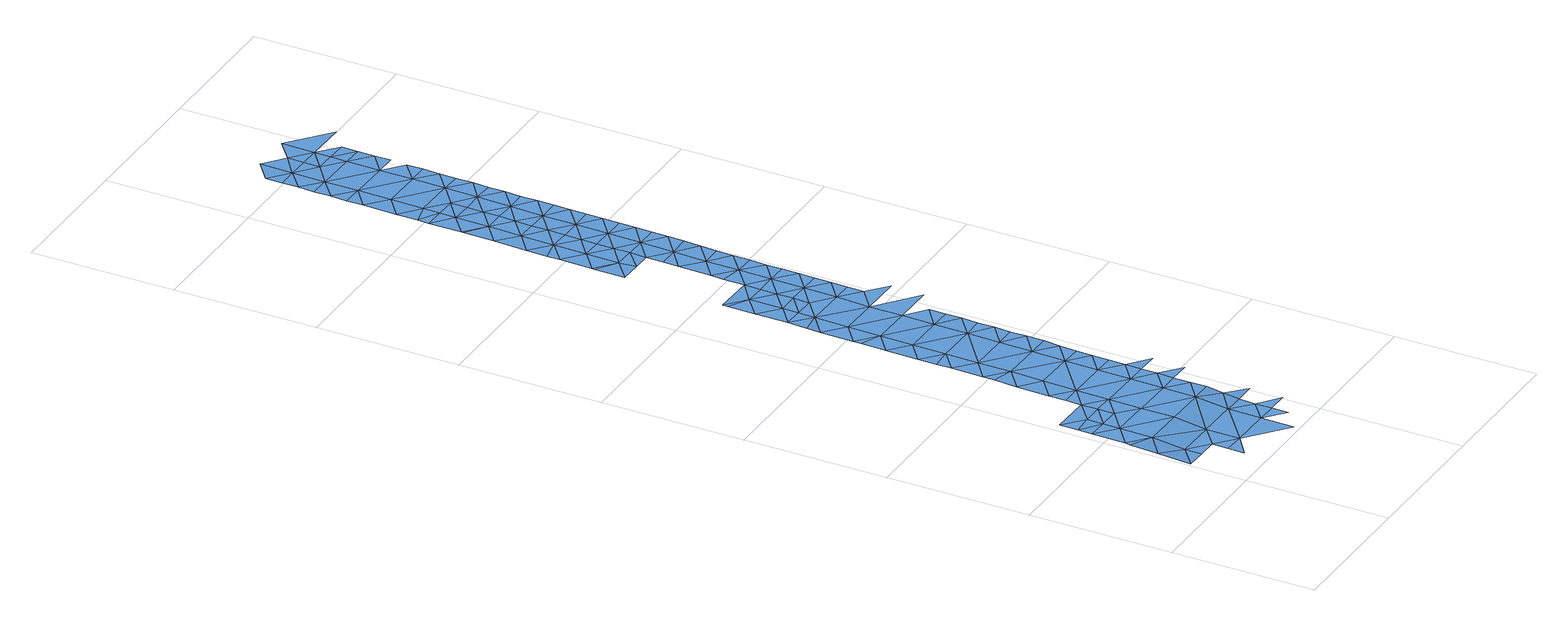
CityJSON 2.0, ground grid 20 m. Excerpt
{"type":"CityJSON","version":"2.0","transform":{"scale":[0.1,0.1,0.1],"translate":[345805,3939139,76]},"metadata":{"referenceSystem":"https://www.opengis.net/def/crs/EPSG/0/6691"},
"CityObjects":{
"waterbody1":{"type":"WaterBody","attributes":{"name":"7","class":"1140","function":"1","WaterBodyRiverFloodingRiskAttribute.description":"4","WaterBodyRiverFloodingRiskAttribute.rankOrg":"2","WaterBodyRiverFloodingRiskAttribute.adminType":"2","WaterBodyRiverFloodingRiskAttribute.scale":"L2"},"geometry":[{"type":"MultiSurface","lod":"1","boundaries":[[[0,1,2]],[[2,1,3]],[[4,5,0]],[[5,4,6]],[[4,0,2]],[[3,7,2]],[[8,9,6]],[[4,8,6]],[[2,10,4]],[[11,12,13]],[[14,9,8]],[[7,11,13]],[[2,7,10]],[[15,14,8]],[[7,13,10]],[[8,4,16]],[[16,4,10]],[[17,10,13]],[[18,8,16]],[[19,20,13]],[[15,8,18]],[[21,22,15]],[[22,21,23]],[[21,15,18]],[[17,13,20]],[[17,24,10]],[[24,18,16]],[[25,26,23]],[[16,10,24]],[[26,25,27]],[[23,21,25]],[[28,21,18]],[[29,30,27]],[[24,28,18]],[[31,32,20]],[[20,32,17]],[[27,25,29]],[[20,33,31]],[[34,35,30]],[[21,36,25]],[[35,34,37]],[[34,30,29]],[[38,39,17]],[[17,39,24]],[[17,32,38]],[[34,40,37]],[[21,28,36]],[[39,41,24]],[[41,42,24]],[[43,37,40]],[[44,45,25]],[[28,24,42]],[[43,46,47]],[[25,36,44]],[[29,25,45]],[[47,46,48]],[[46,43,40]],[[49,50,28]],[[28,50,36]],[[49,28,42]],[[34,29,45]],[[34,51,40]],[[46,52,48]],[[53,54,36]],[[36,54,44]],[[53,36,50]],[[55,48,52]],[[56,57,55]],[[34,45,51]],[[57,56,58]],[[59,60,44]],[[44,60,45]],[[55,52,56]],[[44,54,59]],[[40,51,61]],[[46,40,62]],[[58,63,64]],[[65,66,45]],[[58,56,63]],[[45,60,65]],[[52,46,62]],[[67,56,52]],[[51,45,66]],[[40,61,62]],[[68,64,69]],[[70,71,51]],[[51,71,61]],[[72,68,69]],[[64,63,69]],[[51,66,70]],[[67,52,62]],[[69,73,72]],[[56,74,63]],[[71,75,61]],[[76,62,61]],[[75,76,61]],[[77,69,63]],[[74,56,67]],[[76,78,62]],[[78,79,62]],[[62,79,67]],[[73,69,80]],[[77,63,74]],[[81,80,69]],[[77,81,69]],[[82,83,67]],[[67,79,82]],[[74,67,83]],[[84,77,74]],[[81,85,80]],[[86,81,77]],[[87,80,85]],[[88,87,85]],[[89,90,88]],[[91,86,77]],[[92,93,81]],[[88,85,89]],[[94,90,89]],[[92,81,86]],[[95,96,94]],[[85,81,93]],[[89,95,94]],[[96,95,97]],[[98,89,85]],[[85,93,99]],[[95,100,97]],[[97,100,101]],[[85,99,98]],[[102,95,89]],[[103,89,98]],[[89,103,102]],[[104,105,106]],[[107,100,95]],[[105,101,100]],[[104,101,105]],[[108,107,95]],[[108,95,102]],[[109,110,111]],[[107,112,100]],[[113,105,100]],[[109,106,105]],[[111,106,109]],[[112,113,100]],[[109,114,110]],[[113,115,105]],[[116,110,114]],[[115,117,105]],[[105,117,109]],[[118,116,114]],[[119,120,121]],[[122,123,124]],[[122,118,123]],[[121,125,126]],[[127,128,109]],[[109,128,114]],[[118,114,123]],[[109,117,127]],[[121,120,125]],[[129,130,131]],[[130,124,123]],[[129,124,130]],[[132,133,114]],[[114,133,123]],[[134,126,135]],[[126,125,135]],[[114,128,132]],[[120,136,125]],[[137,138,139]],[[140,130,123]],[[137,131,130]],[[139,131,137]],[[141,134,135]],[[142,134,141]],[[143,140,123]],[[123,133,143]],[[144,142,141]],[[136,145,125]],[[137,146,138]],[[146,136,147]],[[148,137,130]],[[147,138,146]],[[149,144,150]],[[151,148,130]],[[144,141,150]],[[130,140,151]],[[152,149,150]],[[135,125,145]],[[146,145,136]],[[148,153,137]],[[154,146,137]],[[155,156,157]],[[155,152,156]],[[153,154,137]],[[152,150,156]],[[141,135,158]],[[159,150,141]],[[158,135,145]],[[154,160,146]],[[161,145,146]],[[162,156,150]],[[160,161,146]],[[157,156,163]],[[159,141,158]],[[164,162,150]],[[159,164,150]],[[161,165,145]],[[165,166,145]],[[167,168,156]],[[156,168,163]],[[158,145,166]],[[156,162,167]],[[166,169,158]],[[169,170,158]],[[159,158,170]],[[171,162,164]],[[172,164,159]],[[173,172,159]],[[174,171,164]],[[172,174,164]],[[174,175,171]]]}]},
"waterbody2":{"type":"WaterBody","attributes":{"name":"7","class":"1140","function":"1","WaterBodyRiverFloodingRiskAttribute.description":"4","WaterBodyRiverFloodingRiskAttribute.rankOrg":"1","WaterBodyRiverFloodingRiskAttribute.adminType":"2","WaterBodyRiverFloodingRiskAttribute.scale":"L2"},"geometry":[{"type":"MultiSurface","lod":"1","boundaries":[[[176,23,177]],[[23,176,22]],[[14,22,176]],[[22,14,15]],[[14,178,9]],[[14,176,178]],[[177,178,176]]]}]},
"waterbody3":{"type":"WaterBody","attributes":{"name":"7","class":"1140","function":"1","WaterBodyRiverFloodingRiskAttribute.description":"4","WaterBodyRiverFloodingRiskAttribute.rankOrg":"3","WaterBodyRiverFloodingRiskAttribute.adminType":"2","WaterBodyRiverFloodingRiskAttribute.scale":"L2"},"geometry":[{"type":"MultiSurface","lod":"1","boundaries":[[[31,179,32]],[[38,180,39]],[[49,181,50]],[[53,182,54]],[[167,183,168]],[[167,162,183]],[[162,171,183]],[[184,168,183]],[[171,175,183]],[[185,184,183]]]}]},
"waterbody4":{"type":"WaterBody","attributes":{"name":"7","class":"1140","function":"1","WaterBodyRiverFloodingRiskAttribute.description":"4","WaterBodyRiverFloodingRiskAttribute.rankOrg":"1","WaterBodyRiverFloodingRiskAttribute.adminType":"2","WaterBodyRiverFloodingRiskAttribute.scale":"L2"},"geometry":[{"type":"MultiSurface","lod":"1","boundaries":[[[186,90,94]],[[90,186,88]],[[186,94,187]],[[188,186,189]],[[190,186,187]],[[189,186,190]],[[189,72,188]],[[188,72,73]],[[188,87,88]],[[73,87,188]],[[88,186,188]],[[80,87,73]]]}]},
"waterbody5":{"type":"WaterBody","attributes":{"name":"7","class":"1140","function":"1","WaterBodyRiverFloodingRiskAttribute.description":"4","WaterBodyRiverFloodingRiskAttribute.rankOrg":"1","WaterBodyRiverFloodingRiskAttribute.adminType":"2","WaterBodyRiverFloodingRiskAttribute.scale":"L2"},"geometry":[{"type":"MultiSurface","lod":"1","boundaries":[[[191,192,193]],[[194,195,196]],[[197,198,199]],[[138,200,198]],[[199,198,200]],[[111,201,106]],[[116,191,110]],[[195,194,193]],[[193,194,191]],[[110,191,194]],[[116,118,191]],[[202,118,122]],[[122,124,202]],[[202,124,203]],[[129,203,124]],[[129,131,203]],[[147,136,200]],[[200,136,120]],[[192,202,204]],[[191,202,192]],[[204,202,205]],[[205,203,206]],[[206,203,198]],[[206,198,197]],[[199,200,119]],[[120,119,200]],[[138,147,200]],[[139,138,198]],[[139,198,131]],[[203,131,198]],[[202,203,205]],[[202,191,118]],[[194,201,111]],[[201,194,196]],[[111,110,194]]]}]}
},
"vertices":[
[5,126,11],[5,80,8],[33,103,8],[33,79,8],[34,149,13],[6,165,12],[6,172,13],[61,79,8],[35,195,13],[7,219,13],[90,102,8],[61,56,8],[60,33,8],[89,55,8],[35,218,13],[64,218,13],[91,148,13],[147,101,8],[91,194,13],[145,8,8],[146,54,8],[92,240,13],[64,241,13],[64,264,13],[147,147,13],[93,286,13],[65,286,13],[65,310,13],[148,193,13],[94,333,13],[66,356,13],[174,54,8],[174,77,8],[174,31,8],[95,379,14],[67,387,14],[149,239,13],[67,403,14],[175,100,8],[175,123,11],[95,425,14],[176,146,13],[176,169,13],[68,449,14],[150,286,13],[151,332,13],[96,471,14],[68,469,14],[68,495,14],[176,193,13],[177,216,13],[151,378,14],[97,518,14],[177,239,13],[178,262,13],[69,541,14],[98,564,14],[70,576,14],[70,587,14],[178,285,13],[178,308,13],[152,424,14],[153,470,14],[99,610,14],[71,634,14],[179,331,13],[179,354,14],[154,517,14],[71,652,15],[99,656,15],[180,377,15],[180,401,15],[72,680,15],[100,679,15],[155,563,14],[180,424,15],[181,447,15],[155,609,14],[181,470,15],[182,493,15],[128,679,15],[156,655,15],[182,516,15],[182,539,15],[211,562,15],[157,701,15],[184,632,15],[129,702,15],[129,725,15],[158,748,15],[129,748,15],[212,608,15],[184,655,15],[185,678,15],[130,771,15],[159,794,15],[130,800,15],[131,818,15],[186,724,15],[185,701,15],[159,840,15],[131,864,16],[186,770,15],[186,747,15],[132,886,16],[160,886,16],[132,910,16],[187,817,15],[187,793,15],[161,933,16],[133,956,16],[133,933,16],[188,840,15],[188,863,16],[162,979,16],[188,886,17],[133,979,16],[189,909,17],[134,1002,16],[80,1188,17],[109,1188,17],[81,1204,17],[134,1025,16],[163,1025,16],[135,1049,16],[109,1211,17],[81,1234,17],[189,932,17],[190,955,17],[135,1072,16],[163,1071,16],[135,1095,17],[190,978,17],[190,1001,17],[82,1281,17],[110,1257,17],[137,1187,17],[164,1117,17],[136,1141,17],[136,1118,17],[191,1048,17],[111,1303,17],[82,1304,17],[191,1025,17],[83,1327,17],[166,1210,17],[165,1164,17],[137,1164,17],[192,1094,17],[83,1350,17],[111,1350,17],[192,1071,17],[84,1373,17],[192,1117,17],[193,1140,17],[84,1396,17],[112,1396,17],[84,1419,17],[167,1256,17],[167,1302,17],[193,1163,17],[194,1186,17],[140,1372,17],[113,1442,17],[168,1349,17],[194,1209,17],[194,1232,17],[141,1395,17],[141,1418,17],[195,1256,17],[195,1279,17],[169,1372,17],[196,1325,17],[196,1302,17],[196,1348,17],[197,1371,17],
[36,241,13],[8,265,13],[7,239,13],
[202,53,9],[203,100,9],[205,192,13],[206,238,13],[169,1395,17],[170,1441,17],[226,1394,17],
[101,749,15],[73,772,15],[100,702,15],[72,726,15],[73,765,15],
[105,980,16],[77,1003,16],[76,957,16],[104,934,16],[76,953,16],[76,911,16],[80,1140,17],[107,1118,17],[80,1142,17],[108,1165,17],[107,910,16],[106,1026,16],[107,1072,16],[77,1020,16],[78,1050,16],[79,1096,17]
]}
